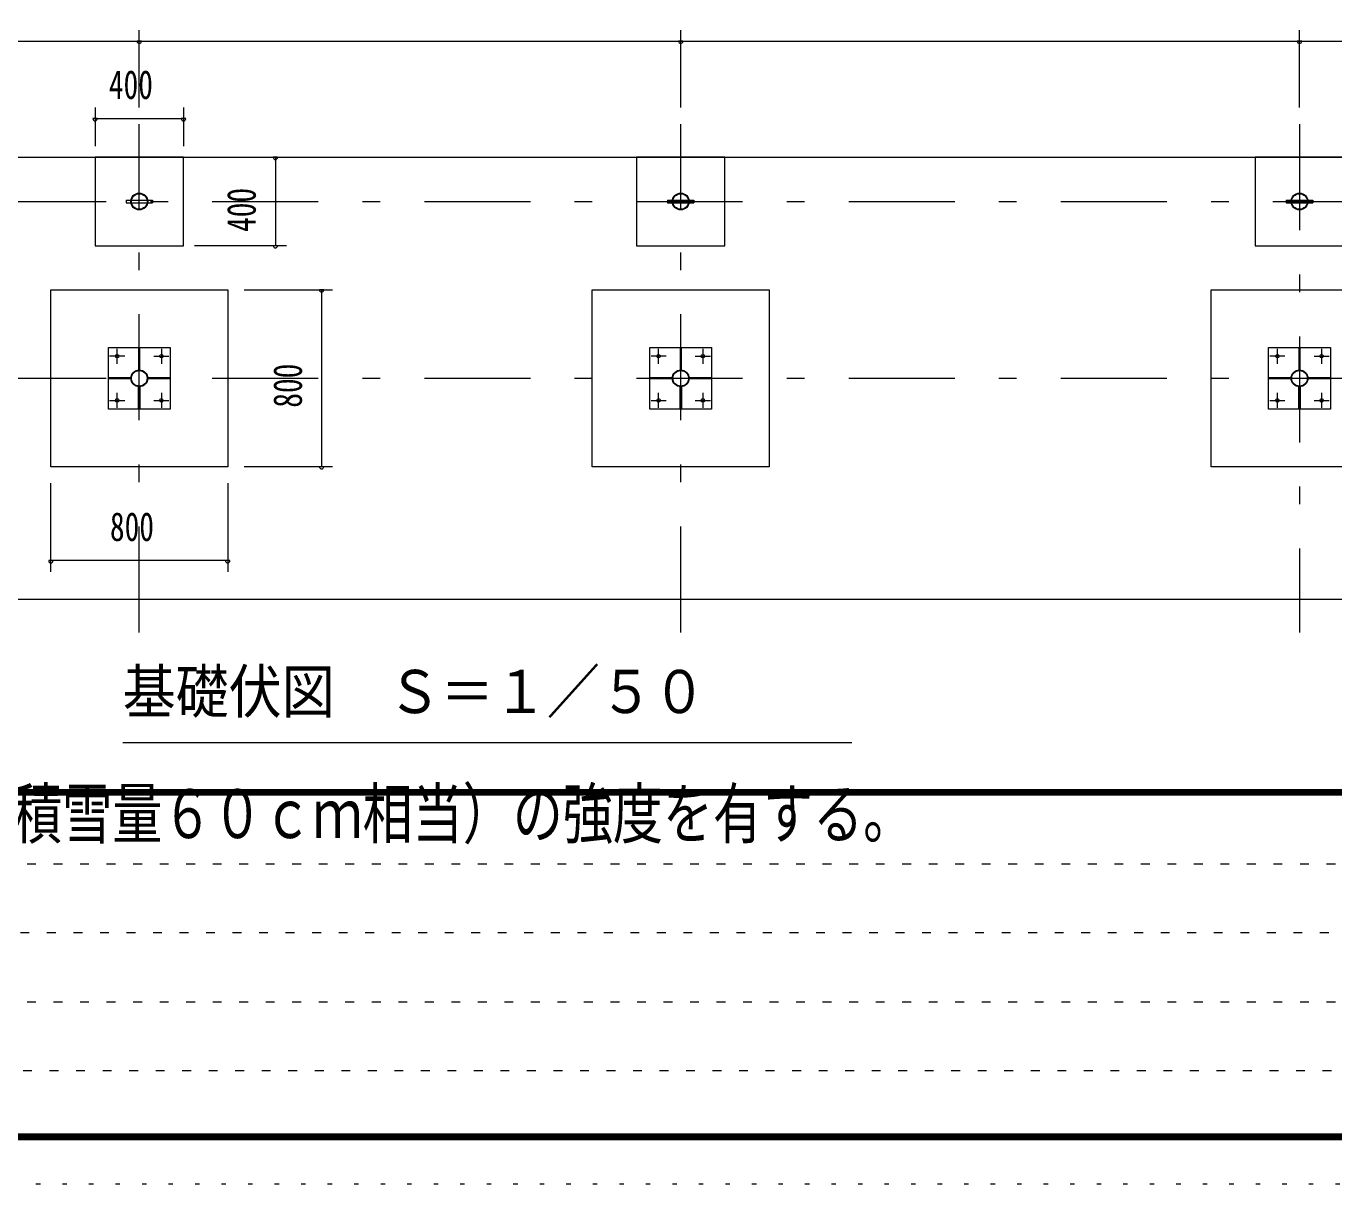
# Model space of a CAD drawing. Units: millimetres, scale not verified, with parts at other scales. Extents: x -23102 to 23102, y -10150 to 10150.
# Drawn here: x -1522 to 4395, y -10150 to -4912 of the extents above; entities that cross this region are included whole.
import ezdxf
from ezdxf.enums import TextEntityAlignment as Align

# ---------------------------------------------------------------- set-up
doc = ezdxf.new("R2010")
doc.units = ezdxf.units.MM
doc.header["$LTSCALE"] = 40
for name, pattern in [('USER1', [3, 1, -2]), ('USER3', [24, 12, -5, 2, -5]), ('USER4', [3, 0.5, -2.5])]:
    doc.linetypes.add(name, pattern=pattern)
doc.layers.add('0-1_0-F', color=7, linetype='Continuous')
for name, color, linetype, lineweight in [('0-2_1-0BOLD', 7, 'Continuous', 18), ('0-3_1-2CENTER', 3, 'USER3', 18), ('0-5_1-5DIM', 3, 'Continuous', 18), ('0-C_F-F', 5, 'Continuous', 18), ('0-D_F-E_J_ADD', 5, 'USER4', 18)]:
    doc.layers.add(name, color=color, linetype=linetype, lineweight=lineweight)
doc.styles.add('ＭＳ ゴシック', font='')
doc.styles.get('ＭＳ ゴシック').set_extended_font_data('MS Gothic')

msp = doc.modelspace()

# ---------------------------------------------------------------- linework, layer by layer
at = {"layer": '0-2_1-0BOLD'}
for p, q in [((-3410.45, -5505.33), (4539.55, -5505.33)), ((-1210.45, -5505.32), (-1210.45, -5905.32)), ((-810.45, -5505.32), (-1210.45, -5505.32)), ((-810.45, -5905.32), (-810.45, -5505.32)), ((1239.55, -5505.32), (1239.55, -5905.32)), ((1639.55, -5505.32), (1239.55, -5505.32)), ((1639.55, -5905.32), (1639.55, -5505.32)), ((4039.55, -5505.32), (4039.55, -5905.32)), ((4439.56, -5505.32), (4039.55, -5505.32)), ((-1070.45, -5699.32), (-1070.45, -5711.32)), ((-1070.45, -5699.32), (-1048.12, -5699.32)), ((-1070.45, -5711.32), (-1048.12, -5711.32)), ((-1045.28, -5699.32), (-975.61, -5699.32)), ((-1045.28, -5711.32), (-975.61, -5711.32)), ((-972.77, -5699.32), (-950.45, -5699.32)), ((-972.77, -5711.32), (-950.45, -5711.32)), ((-950.45, -5699.32), (-950.45, -5711.32)), ((1379.55, -5699.32), (1379.55, -5711.32)), ((1379.55, -5699.32), (1401.88, -5699.32)), ((1379.55, -5711.32), (1401.88, -5711.32)), ((1404.72, -5699.32), (1474.39, -5699.32)), ((1404.72, -5711.32), (1474.39, -5711.32)), ((1477.23, -5699.32), (1499.55, -5699.32)), ((1477.23, -5711.32), (1499.55, -5711.32)), ((1499.55, -5699.32), (1499.55, -5711.32)), ((4179.55, -5699.32), (4179.55, -5711.32)), ((4179.55, -5699.32), (4201.88, -5699.32)), ((4179.55, -5711.32), (4201.88, -5711.32)), ((4204.72, -5699.32), (4274.39, -5699.32)), ((4204.72, -5711.32), (4274.39, -5711.32)), ((4277.23, -5699.32), (4299.55, -5699.32)), ((4277.23, -5711.32), (4299.55, -5711.32)), ((4299.55, -5699.32), (4299.55, -5711.32)), ((-1210.45, -5905.32), (-810.45, -5905.32)), ((1239.55, -5905.32), (1639.55, -5905.32)), ((4039.55, -5905.32), (4439.56, -5905.32)), ((-1013.44, -6447.17), (-1007.45, -6447.17)), ((1436.56, -6447.17), (1442.55, -6447.17)), ((4236.56, -6447.17), (4242.55, -6447.17)), ((-1068.6, -6508.32), (-1068.6, -6502.32)), ((-952.3, -6502.32), (-952.3, -6508.32)), ((1381.4, -6508.32), (1381.4, -6502.32)), ((1497.7, -6502.32), (1497.7, -6508.32)), ((4181.41, -6508.32), (4181.41, -6502.32)), ((4297.7, -6502.32), (4297.7, -6508.32)), ((-1007.45, -6563.47), (-1013.44, -6563.47)), ((1442.55, -6563.47), (1436.56, -6563.47)), ((4242.55, -6563.47), (4236.56, -6563.47)), ((4539.55, -7505.32), (-3410.45, -7505.32))]:
    msp.add_line(p, q, dxfattribs=at)
for points in [[(-1410.45, -6905.33), (-1410.45, -6105.32), (-610.45, -6105.32), (-610.45, -6905.33)], [(1039.55, -6905.33), (1039.55, -6105.32), (1839.55, -6105.32), (1839.55, -6905.33)], [(3839.55, -6905.33), (3839.55, -6105.32), (4639.56, -6105.32), (4639.56, -6905.33)], [(-870.45, -6365.32), (-870.45, -6645.32), (-1150.45, -6645.32), (-1150.45, -6365.32)], [(-1013.44, -6467.17), (-1007.45, -6467.17), (-1007.45, -6367.17), (-1013.44, -6367.17)], [(1579.55, -6365.32), (1579.55, -6645.32), (1299.55, -6645.32), (1299.55, -6365.32)], [(1436.56, -6467.17), (1442.55, -6467.17), (1442.55, -6367.17), (1436.56, -6367.17)], [(4379.55, -6365.32), (4379.55, -6645.32), (4099.56, -6645.32), (4099.56, -6365.32)], [(4236.56, -6467.17), (4242.55, -6467.17), (4242.55, -6367.17), (4236.56, -6367.17)], [(-1048.6, -6508.32), (-1148.6, -6508.32), (-1148.6, -6502.32), (-1048.6, -6502.32)], [(-872.3, -6502.32), (-872.3, -6508.32), (-972.3, -6508.32), (-972.3, -6502.32)], [(1401.4, -6508.32), (1301.4, -6508.32), (1301.4, -6502.32), (1401.4, -6502.32)], [(1577.7, -6502.32), (1577.7, -6508.32), (1477.7, -6508.32), (1477.7, -6502.32)], [(4201.41, -6508.32), (4101.4, -6508.32), (4101.4, -6502.32), (4201.41, -6502.32)], [(4377.7, -6502.32), (4377.7, -6508.32), (4277.7, -6508.32), (4277.7, -6502.32)], [(-1007.45, -6543.47), (-1007.45, -6643.47), (-1013.44, -6643.47), (-1013.44, -6543.47)], [(1442.55, -6543.47), (1442.55, -6643.47), (1436.56, -6643.47), (1436.56, -6543.47)], [(4242.55, -6543.47), (4242.55, -6643.47), (4236.56, -6643.47), (4236.56, -6543.47)]]:
    msp.add_lwpolyline(points, close=True, dxfattribs=at)
for centre, radius in [((-1010.45, -5705.32), 38.15), ((-1010.45, -5705.32), 35.35), ((1439.55, -5705.32), 38.15), ((1439.55, -5705.32), 35.35), ((4239.55, -5705.32), 38.15), ((4239.55, -5705.32), 35.35), ((-1110.44, -6405.32), 8), ((-910.45, -6405.32), 8), ((1339.56, -6405.32), 8), ((1539.55, -6405.32), 8), ((4139.56, -6405.32), 8), ((4339.55, -6405.32), 8), ((-1010.45, -6505.32), 38.15), ((-1010.45, -6505.32), 35.35), ((1439.55, -6505.32), 38.15), ((1439.55, -6505.32), 35.35), ((4239.55, -6505.32), 38.15), ((4239.55, -6505.32), 35.35), ((-1110.44, -6605.32), 8), ((-910.45, -6605.32), 8), ((1339.56, -6605.32), 8), ((1539.55, -6605.32), 8), ((4139.56, -6605.32), 8), ((4339.55, -6605.32), 8)]:
    msp.add_circle(centre, radius, dxfattribs=at)
at = {"layer": '0-3_1-2CENTER'}
for p, q in [((-1010.45, -7655.32), (-1010.45, -5355.33)), ((1439.55, -7655.32), (1439.55, -5355.33)), ((4239.55, -5355.33), (4239.55, -7655.32)), ((-3560.44, -5705.32), (4689.56, -5705.32)), ((-1110.44, -6439.47), (-1110.44, -6371.18)), ((-910.45, -6371.18), (-910.45, -6439.47)), ((1339.56, -6439.47), (1339.56, -6371.18)), ((1539.55, -6371.18), (1539.55, -6439.47)), ((4139.56, -6439.47), (4139.56, -6371.18)), ((4339.55, -6371.18), (4339.55, -6439.47)), ((-1076.3, -6405.32), (-1144.59, -6405.32)), ((-944.59, -6405.32), (-876.3, -6405.32)), ((1373.7, -6405.32), (1305.41, -6405.32)), ((1505.41, -6405.32), (1573.7, -6405.32)), ((4173.7, -6405.32), (4105.41, -6405.32)), ((4305.41, -6405.32), (4373.7, -6405.32)), ((-3560.44, -6505.32), (4689.56, -6505.32)), ((-1144.59, -6605.32), (-1076.3, -6605.32)), ((-1110.44, -6639.47), (-1110.44, -6571.18)), ((-944.59, -6605.32), (-876.3, -6605.32)), ((-910.45, -6571.18), (-910.45, -6639.47)), ((1305.41, -6605.32), (1373.7, -6605.32)), ((1339.56, -6639.47), (1339.56, -6571.18)), ((1505.41, -6605.32), (1573.7, -6605.32)), ((1539.55, -6571.18), (1539.55, -6639.47)), ((4105.41, -6605.32), (4173.7, -6605.32)), ((4139.56, -6639.47), (4139.56, -6571.18)), ((4305.41, -6605.32), (4373.7, -6605.32)), ((4339.55, -6571.18), (4339.55, -6639.47))]:
    msp.add_line(p, q, dxfattribs=at)
at = {"layer": '0-5_1-5DIM'}
for p, q in [((-1010.45, -5280.32), (-1010.45, -4930.33)), ((1439.55, -5280.32), (1439.55, -4930.33)), ((4239.55, -5280.32), (4239.55, -4930.33)), ((-3110.45, -4980.33), (-1010.45, -4980.33)), ((-1000.45, -4980.33), (-1020.45, -4980.33)), ((-1010.45, -4980.33), (1439.55, -4980.33)), ((1449.55, -4980.33), (1429.55, -4980.33)), ((1439.55, -4980.33), (4239.55, -4980.33)), ((4249.55, -4980.33), (4229.55, -4980.33)), ((4239.55, -4980.33), (4539.55, -4980.33)), ((-1210.45, -5280.33), (-1210.45, -5455.32)), ((-810.45, -5280.33), (-810.45, -5455.33)), ((-1200.45, -5330.33), (-1220.45, -5330.33)), ((-1210.45, -5330.33), (-810.45, -5330.33)), ((-800.45, -5330.33), (-820.45, -5330.33)), ((-384.53, -5505.32), (-404.53, -5505.32)), ((-394.53, -5505.33), (-394.53, -5905.32)), ((-344.53, -5905.32), (-760.45, -5905.32)), ((-384.53, -5905.32), (-404.53, -5905.32)), ((-535.45, -6105.33), (-135.45, -6105.33)), ((-175.45, -6105.33), (-195.45, -6105.33)), ((-185.45, -6105.33), (-185.45, -6905.33)), ((-135.45, -6905.33), (-535.45, -6905.33)), ((-175.45, -6905.33), (-195.45, -6905.33)), ((-1410.45, -7380.33), (-1410.45, -6980.33)), ((-610.44, -6980.33), (-610.44, -7380.33)), ((-1400.45, -7330.33), (-1420.45, -7330.33)), ((-610.44, -7330.33), (-1410.45, -7330.33)), ((-600.44, -7330.33), (-620.44, -7330.33)), ((2214.56, -8155.32), (-1085.44, -8155.32))]:
    msp.add_line(p, q, dxfattribs=at)
for centre in [(-1010.45, -4980.33), (1439.55, -4980.33), (4239.55, -4980.33), (-1210.45, -5330.33), (-810.45, -5330.33), (-394.53, -5505.32), (-394.53, -5905.32), (-185.45, -6105.33), (-185.45, -6905.33), (-1410.45, -7330.33), (-610.44, -7330.33)]:
    msp.add_arc(centre, 10, 180, 0, dxfattribs=at)
at = {"layer": '0-C_F-F'}
for p, q in [((-5573.13, -8365), (23076.87, -8365)), ((23076.87, -8367.5), (-5573.13, -8367.5)), ((-5573.13, -8370), (23076.87, -8370)), ((23076.87, -8372.5), (-5573.13, -8372.5)), ((-5573.13, -8375), (23076.87, -8375)), ((23076.87, -8377.5), (-5573.13, -8377.5)), ((-5573.13, -8380), (23076.87, -8380)), ((23076.87, -8382.5), (-5573.13, -8382.5)), ((-5573.13, -8385), (23076.87, -8385)), ((23076.87, -8387.5), (-5573.13, -8387.5)), ((-5573.13, -8390), (23076.87, -8390))]:
    msp.add_line(p, q, dxfattribs=at)
at = {"layer": '0-C_F-F', "color": 6, "linetype": 'USER1'}
for p, q in [((-5598.13, -8702), (12651.88, -8702)), ((12651.88, -9014), (-5598.13, -9014)), ((-5598.13, -9326), (12651.88, -9326)), ((10143.88, -9638), (-5598.13, -9638))]:
    msp.add_line(p, q, dxfattribs=at)
at = {"layer": '0-C_F-F'}
for points in [[(-5598.13, 10150), (-5598.13, -9950), (23101.87, -9950), (23101.87, 10150)], [(-5595.63, 10147.5), (23099.37, 10147.5), (23099.37, -9947.5), (-5595.63, -9947.5)], [(-5593.13, 10145), (-5593.13, -9945), (23096.87, -9945), (23096.87, 10145)], [(-5590.63, 10142.5), (23094.37, 10142.5), (23094.37, -9942.5), (-5590.63, -9942.5)], [(-5588.13, 10140), (23091.87, 10140), (23091.87, -9940), (-5588.13, -9940)], [(-5585.63, 10137.5), (23089.37, 10137.5), (23089.37, -9937.5), (-5585.63, -9937.5)], [(-5583.13, 10135), (23086.87, 10135), (23086.87, -9935), (-5583.13, -9935)], [(-5580.63, 10132.5), (-5580.63, -9932.5), (23084.37, -9932.5), (23084.37, 10132.5)], [(-5578.13, 10130), (-5578.13, -9930), (23081.87, -9930), (23081.87, 10130)], [(-5575.63, 10127.5), (-5575.63, -9927.5), (23079.37, -9927.5), (23079.37, 10127.5)], [(-5573.13, 10125), (23076.87, 10125), (23076.87, -9925), (-5573.13, -9925)]]:
    msp.add_lwpolyline(points, close=True, dxfattribs=at)
at = {"layer": '0-D_F-E_J_ADD'}
msp.add_lwpolyline([(-5798.13, -1750), (-5798.13, -10150), (6081.87, -10150), (6081.87, -1750)], close=True, dxfattribs=at)

# ---------------------------------------------------------------- texts
at = {"layer": '0-1_0-F', "style": 'ＭＳ ゴシック', "width": 0.75}
msp.add_text('１、構造は、積雪荷重１８００Ｎ/m2（積雪量６０ｃｍ相当）の強度を有する。', height=221.4, dxfattribs=at).set_placement((-5548.13, -8652), align=Align.BOTTOM_LEFT)
at = {"layer": '0-5_1-5DIM', "color": 7, "style": 'ＭＳ ゴシック'}
for s, height, width, p in [('400', 130.2, 0.75, (-1148.07, -5280.33)), ('800', 130.2, 0.75, (-1143.3, -7280.33)), ('基礎伏図\u3000Ｓ＝１／５０', 195.4, 0.9, (-1085.44, -8078.67))]:
    msp.add_text(s, height=height, dxfattribs=dict(at, width=width)).set_placement(p, align=Align.BOTTOM_LEFT)
at = {"layer": '0-5_1-5DIM', "color": 7, "style": 'ＭＳ ゴシック', "width": 0.75}
for s, p in [('400', (-444.53, -5842.95)), ('800', (-235.45, -6638.18))]:
    msp.add_text(s, height=130.2, rotation=90, dxfattribs=at).set_placement(p, align=Align.BOTTOM_LEFT)

doc.saveas('drawing.dxf')
